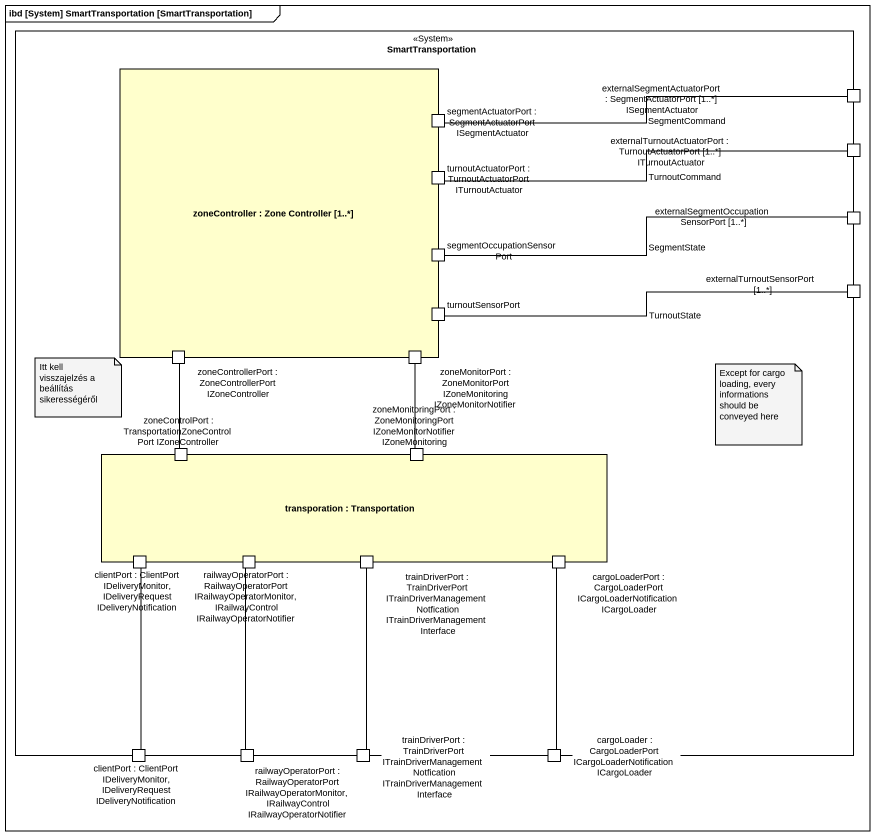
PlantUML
@startuml
mainframe ibd [System] SmartTransportation [SmartTransportation]
rectangle SmartTransportation <<System>> {
  rectangle "zoneController : Zone Controller [1..*]" as zoneController {
    port "segmentActuatorPort : SegmentActuatorPort ISegmentActuator" as segmentActuatorPort
    port "turnoutActuatorPort : TurnoutActuatorPort ITurnoutActuator" as turnoutActuatorPort
    port segmentOccupationSensorPort
    port turnoutSensorPort
    port "zoneControllerPort : ZoneControllerPort IZoneController" as zoneControllerPort
    port "zoneMonitorPort : ZoneMonitorPort IZoneMonitoring IZoneMonitorNotifier" as zoneMonitorPort
  }
  port "externalSegmentActuatorPort : SegmentActuatorPort [1..*] ISegmentActuator" as externalSegmentActuatorPort
  port "externalTurnoutActuatorPort : TurnoutActuatorPort [1..*] ITurnoutActuator" as externalTurnoutActuatorPort
  port "externalSegmentOccupationSensorPort [1..*]" as externalSegmentOccupationSen
  port "externalTurnoutSensorPort [1..*]" as externalTurnoutSensorPort_1
  rectangle "transporation : Transportation" as transporation {
    port "zoneControlPort : TransportationZoneControlPort IZoneController" as zoneControlPort
    port "zoneMonitoringPort : ZoneMonitoringPort IZoneMonitorNotifier IZoneMonitoring" as zoneMonitoringPort
    port "clientPort : ClientPort IDeliveryMonitor, IDeliveryRequest IDeliveryNotification" as clientPort_ClientPort
    port "railwayOperatorPort : RailwayOperatorPort IRailwayOperatorMonitor, IRailwayControl IRailwayOperatorNotifier" as railwayOperatorPort
    port "trainDriverPort : TrainDriverPort ITrainDriverManagementNotfication ITrainDriverManagementInterface" as trainDriverPort
    port "cargoLoaderPort : CargoLoaderPort ICargoLoaderNotification ICargoLoader" as cargoLoaderPort
  }
  port "clientPort : ClientPort IDeliveryMonitor, IDeliveryRequest IDeliveryNotification" as clientPort_ClientPort_2
  port "railwayOperatorPort : RailwayOperatorPort IRailwayOperatorMonitor, IRailwayControl IRailwayOperatorNotifier" as railwayOperatorPort_2
  port "trainDriverPort : TrainDriverPort ITrainDriverManagementNotfication ITrainDriverManagementInterface" as trainDriverPort_2
  port "cargoLoader : CargoLoaderPort ICargoLoaderNotification ICargoLoader" as cargoLoader_CargoLoaderPort
}
segmentActuatorPort -right- externalSegmentActuatorPort : SegmentCommand
turnoutActuatorPort -right- externalTurnoutActuatorPort : TurnoutCommand
segmentOccupationSensorPort -right- externalSegmentOccupationSen : SegmentState
turnoutSensorPort -right- externalTurnoutSensorPort_1 : TurnoutState
zoneMonitorPort -- zoneMonitoringPort
zoneControlPort -up- zoneControllerPort
trainDriverPort -- trainDriverPort_2
cargoLoaderPort -- cargoLoader_CargoLoaderPort
clientPort_ClientPort_2 -up- clientPort_ClientPort
railwayOperatorPort_2 -up- railwayOperatorPort
note as N1
  Itt kell visszajelzés a beállítás sikerességéről
end note
note as N2
  Except for cargo loading, every informations should be conveyed here
end note
@enduml
